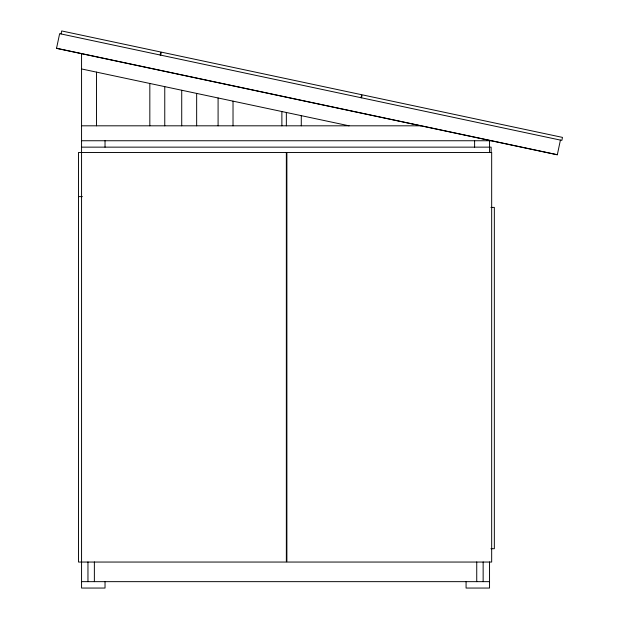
<?xml version="1.0" encoding="UTF-8"?>
<svg xmlns="http://www.w3.org/2000/svg" width="619" height="619" viewBox="0 0 619 619"><rect width="100%" height="100%" fill="white"/><g stroke="black" fill="none" stroke-linecap="round" stroke-linejoin="round"><path stroke-width="0.93" d="M61.057 33.952L61.691 30.95L160.808 52.019L160.166 55.014M160.692 55.13L161.327 52.128L361.643 94.707L361.001 97.709M361.527 97.817L362.161 94.815L562.478 137.395L561.835 140.397L59.641 33.65L56.522 48.367L557.309 154.812L560.419 140.095M81.561 125.812L420.874 125.812M81.561 140.745L491.138 140.745M81.561 147.144L491.138 147.144L491.138 152.63M78.497 196.61L82.366 196.61M490.929 207.404L494.341 207.404L494.341 548.72L490.929 548.72M81.561 581.651L489.544 581.651M56.53 48.251L557.317 154.696M81.561 68.949L349.054 125.812M489.544 140.745L489.544 152.63M489.544 561.936L489.544 588.05L466.076 588.05L466.076 581.651M483.145 561.936L483.145 581.651M476.738 561.936L476.738 581.651M474.611 140.745L474.611 147.144M301.283 115.652L301.283 125.812M286.349 112.48L286.349 125.812M281.877 111.513L281.877 125.812M233.023 101.145L233.023 125.812M218.089 97.972L218.089 125.812M196.656 93.399L196.656 125.812M181.723 90.32L181.723 125.812M164.762 86.637L164.762 125.812M149.829 83.464L149.829 125.812M105.029 140.745L105.029 147.144M105.029 581.651L105.029 588.05L81.561 588.05L81.561 53.683M96.494 72.129L96.494 125.812M94.367 561.936L94.367 581.651M87.96 561.936L87.96 581.651M286.349 152.475L78.497 152.475L78.497 562.052L286.349 562.052L286.349 152.475M491.672 152.475L286.883 152.475L286.883 562.052L491.672 562.052L491.672 152.475"/></g></svg>
